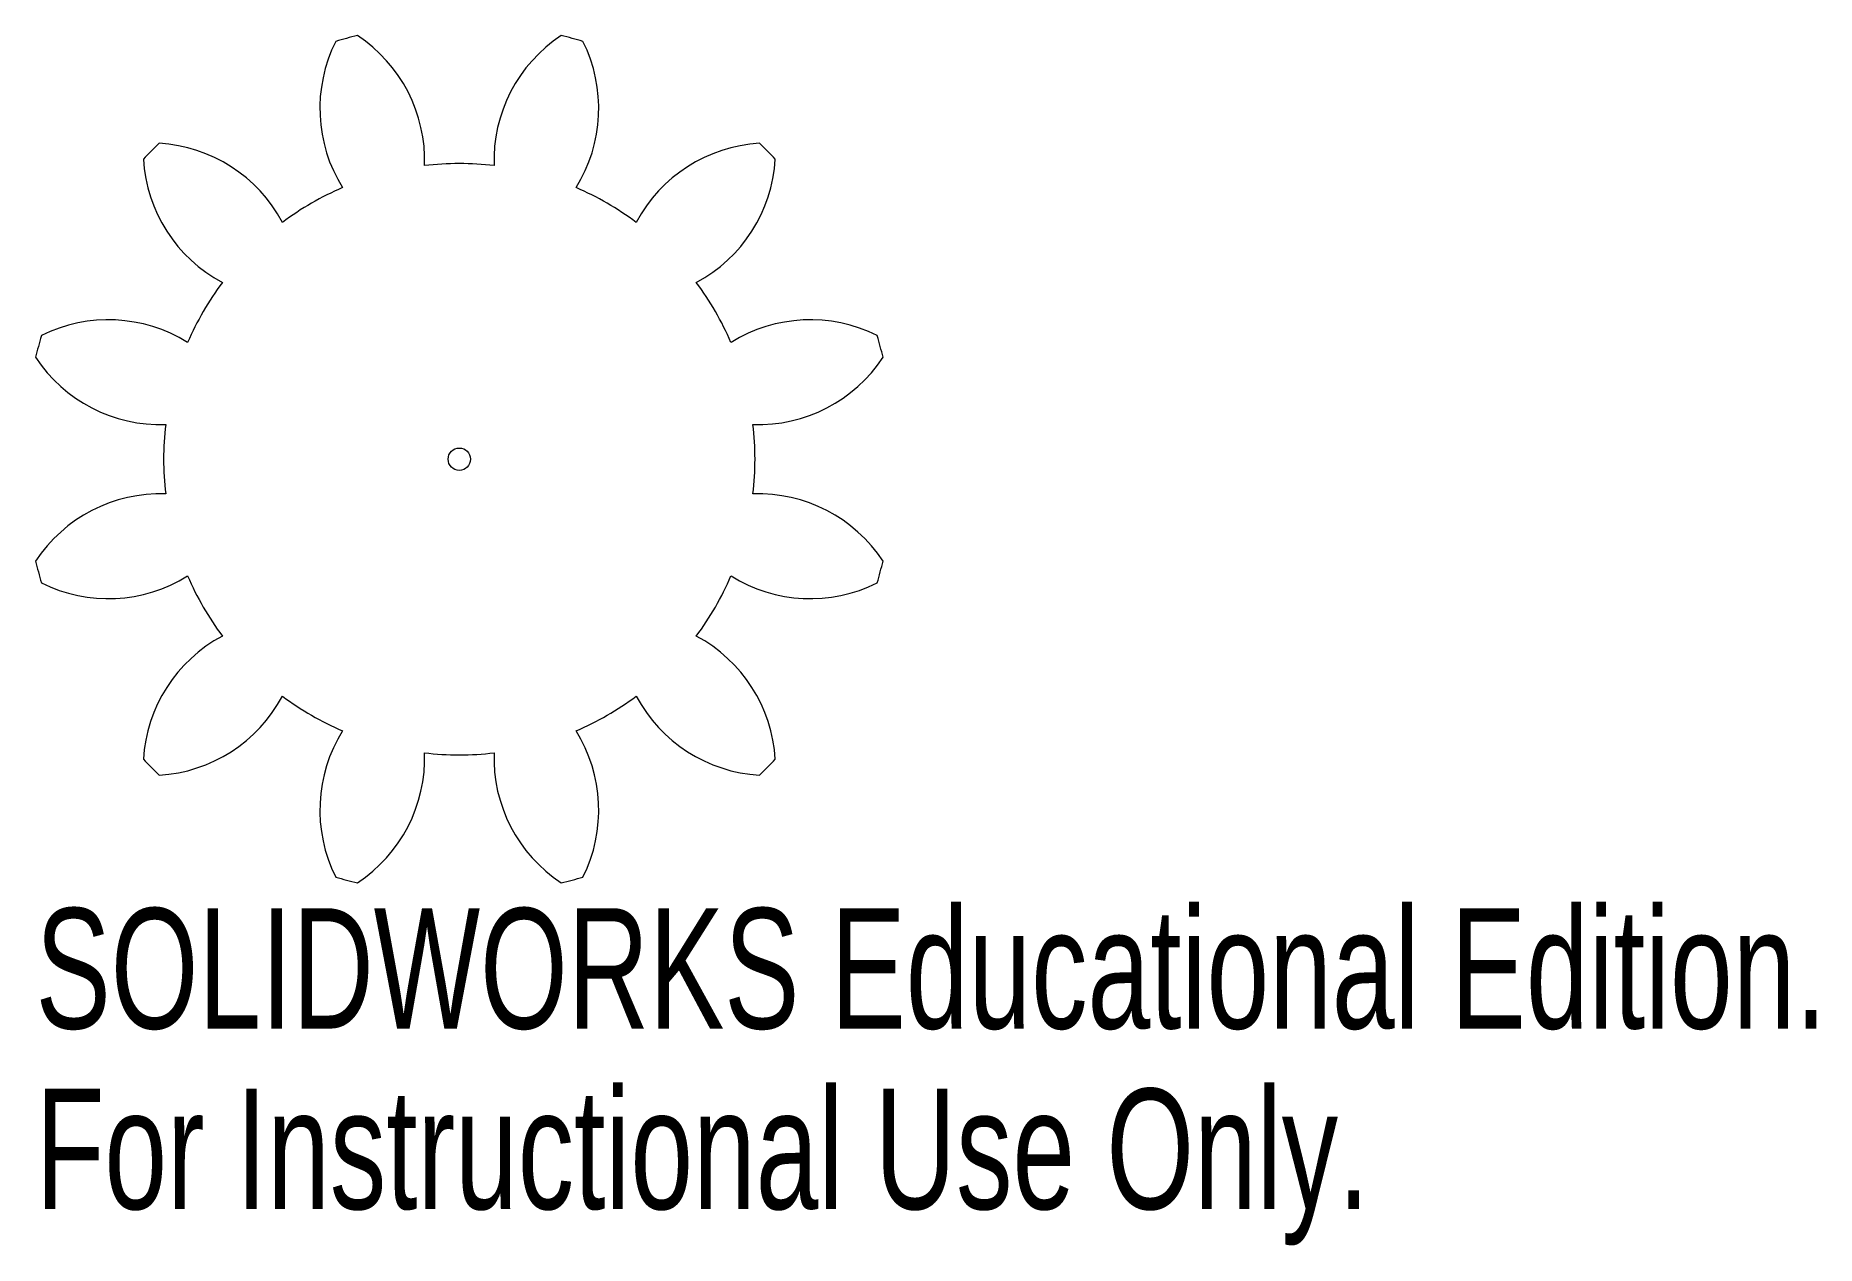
# Model space of a CAD drawing. Header units: millimetres. Extents: x -17 to 54.5, y -31.6 to 17.
import ezdxf

# ---------------------------------------------------------------- set-up
doc = ezdxf.new("R2010")
doc.units = ezdxf.units.MM
doc.styles.add('SLDTEXTSTYLE0', font='TXT', dxfattribs={"width": 0.7})

msp = doc.modelspace()

# ---------------------------------------------------------------- linework, layer by layer
at = {"color": 7, "linetype": 'Continuous', "lineweight": 15}
msp.add_circle((0, 0), 0.45, dxfattribs=at)
for centre, radius, start, end in [((0.399, 14.09), 6, 153.34433, 212.01114), ((0, 0), 17.5, 103.52484, 106.47516), ((-7.391, 12.002), 6, 357.98886, 56.65567), ((7.391, 12.002), 6, 123.34433, 182.01114), ((0, 0), 17.5, 73.52484, 76.47516), ((-0.399, 14.09), 6, 327.98886, 26.65567), ((0, 0), 17.5, 133.52484, 136.47516), ((-12.402, 6.699), 6, 27.98886, 86.65567), ((12.402, 6.699), 6, 93.34433, 152.01114), ((0, 0), 17.5, 43.52484, 46.47516), ((-6.699, 12.402), 6, 183.34433, 242.01114), ((0, 0), 11.874, 83.25611, 96.74389), ((6.699, 12.402), 6, 297.98886, 356.65567), ((0, 0), 11.874, 113.25611, 126.74389), ((0, 0), 11.874, 53.25611, 66.74389), ((0, 0), 11.874, 143.25611, 156.74389), ((0, 0), 11.874, 23.25611, 36.74389), ((-14.09, -0.399), 6, 57.98886, 116.65567), ((14.09, -0.399), 6, 63.34433, 122.01114), ((0, 0), 17.5, 163.52484, 166.47516), ((0, 0), 17.5, 13.52484, 16.47516), ((-12.002, 7.391), 6, 213.34433, 272.01114), ((12.002, 7.391), 6, 267.98886, 326.65567), ((0, 0), 11.874, 173.25611, 186.74389), ((0, 0), 11.874, 353.25611, 6.74389), ((-12.002, -7.391), 6, 87.98886, 146.65567), ((12.002, -7.391), 6, 33.34433, 92.01114), ((0, 0), 17.5, 193.52484, 196.47516), ((0, 0), 17.5, 343.52484, 346.47516), ((-14.09, 0.399), 6, 243.34433, 302.01114), ((0, 0), 11.874, 203.25611, 216.74389), ((0, 0), 11.874, 323.25611, 336.74389), ((14.09, 0.399), 6, 237.98886, 296.65567), ((-6.699, -12.402), 6, 117.98886, 176.65567), ((6.699, -12.402), 6, 3.34433, 62.01114), ((-12.402, -6.699), 6, 273.34433, 332.01114), ((0, 0), 11.874, 233.25611, 246.74389), ((0, 0), 11.874, 293.25611, 306.74389), ((12.402, -6.699), 6, 207.98886, 266.65567), ((0.399, -14.09), 6, 147.98886, 206.65567), ((-0.399, -14.09), 6, 333.34433, 32.01114), ((0, 0), 17.5, 223.52484, 226.47516), ((-7.391, -12.002), 6, 303.34433, 2.01114), ((0, 0), 11.874, 263.25611, 276.74389), ((7.391, -12.002), 6, 177.98886, 236.65567), ((0, 0), 17.5, 313.52484, 316.47516), ((0, 0), 17.5, 253.52484, 256.47516), ((0, 0), 17.5, 283.52484, 286.47516)]:
    msp.add_arc(centre, radius, start, end, dxfattribs=at)

# ---------------------------------------------------------------- texts
at = {"color": 7, "linetype": 'Continuous', "char_height": 4.83362, "attachment_point": 1, "style": 'SLDTEXTSTYLE0'}
for s, insert in [('SOLIDWORKS Educational Edition.', (-17.015, -18.034)), ('For Instructional Use Only.', (-17.015, -25.285))]:
    msp.add_mtext(s, dxfattribs=dict(at, insert=insert))

doc.saveas('drawing.dxf')
